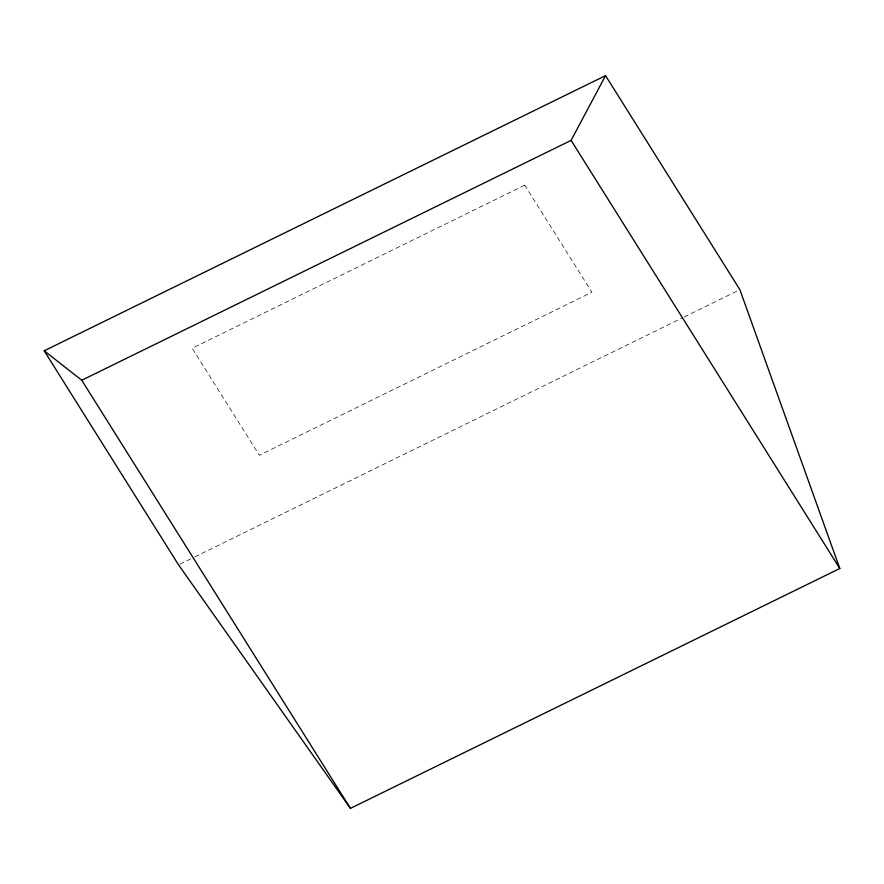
<?xml version="1.0" encoding="UTF-8"?>
<svg xmlns="http://www.w3.org/2000/svg" width="884" height="884" viewBox="0 0 884 884"><rect width="100%" height="100%" fill="white"/><g stroke="black" fill="none" stroke-linecap="round" stroke-linejoin="round"><path stroke-width="0.66" stroke-dasharray="4.42 3.31" d="M179.783 564.257L193.419 557.572M194.657 556.964L682.89 317.632M684.128 317.024L738.648 290.295M524.753 185.209L192.16 348.241L259.332 455.282L591.926 292.239L524.753 185.209"/><path stroke-width="1.33" d="M44.2 350.793L81.759 380.253L571.108 140.368L605.551 75.626L739.886 289.687L839.8 568.5L350.451 808.374L178.546 564.865L44.2 350.793L605.551 75.626M571.108 140.368L839.8 568.5M81.759 380.253L350.451 808.374"/></g></svg>
